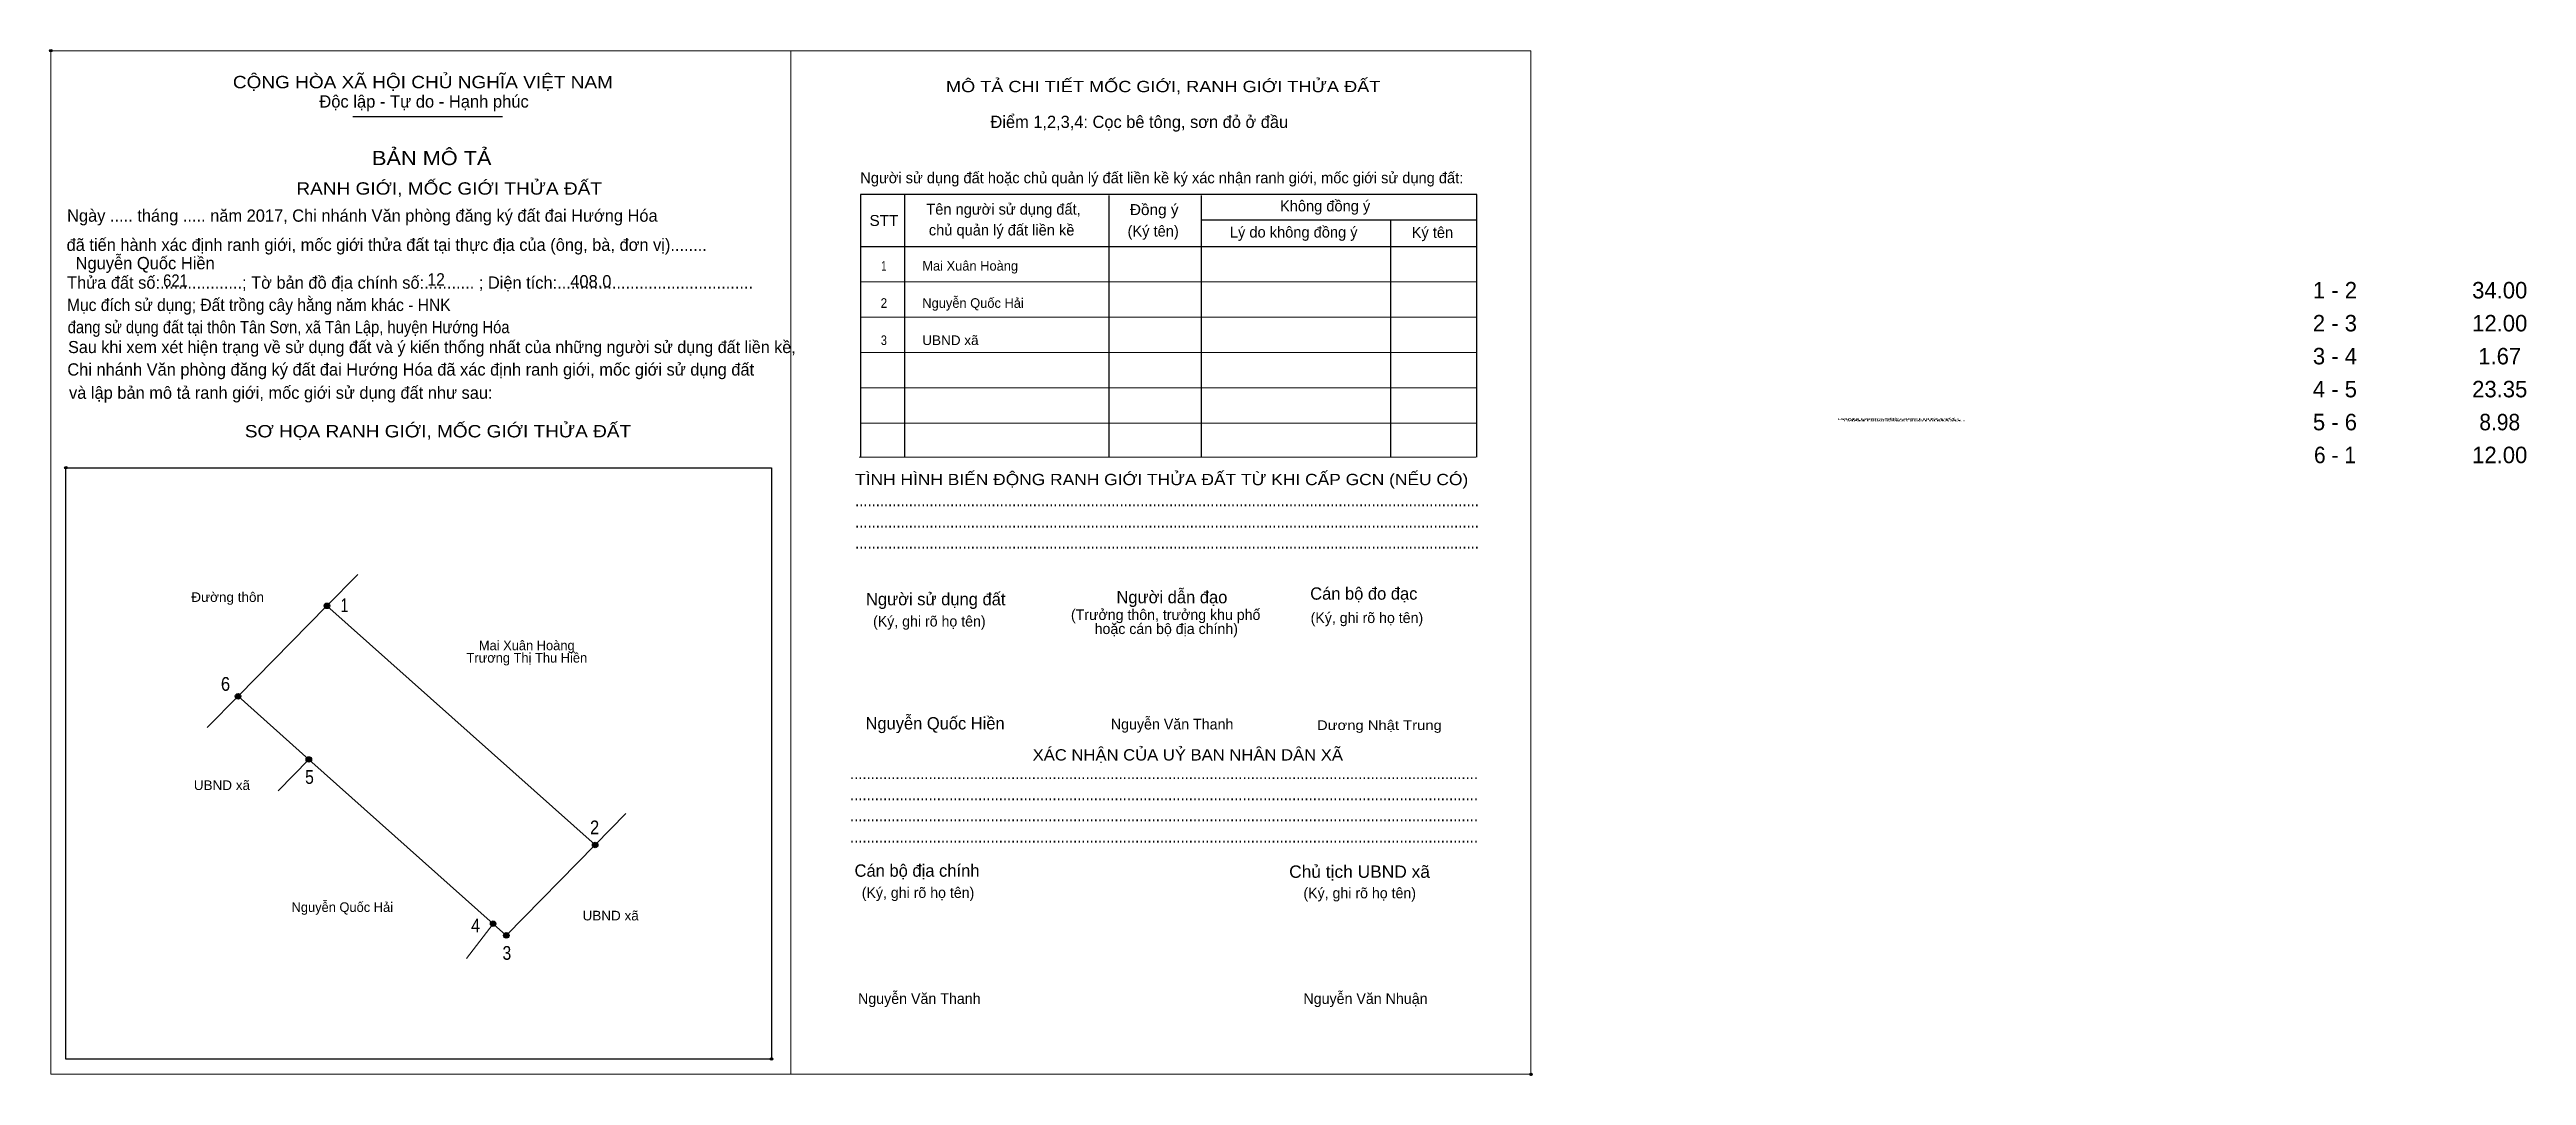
# Model space of a CAD drawing. Header units: metres. Extents: x 548085 to 548320, y 1837928 to 1838025.
import ezdxf
from ezdxf.enums import TextEntityAlignment as Align

# ---------------------------------------------------------------- set-up
doc = ezdxf.new("R2010")
doc.units = ezdxf.units.M
doc.header["$LTSCALE"] = 0.46
doc.header["$PDMODE"] = 32
doc.header["$PDSIZE"] = 0.23
for name, color, linetype, lineweight in [('1', 7, 'Continuous', 25), ('10', 7, 'Continuous', 13), ('11', 7, 'Continuous', 25), ('2', 7, 'Continuous', 13), ('27', 7, 'Continuous', 13)]:
    doc.layers.add(name, color=color, linetype=linetype, lineweight=lineweight)
for name, color, linetype in [('36', 7, 'Continuous'), ('52', 7, 'Continuous'), ('6', 7, 'Continuous'), ('60', 7, 'Continuous'), ('9', 7, 'Continuous')]:
    doc.layers.add(name, color=color, linetype=linetype)

msp = doc.modelspace()

# ---------------------------------------------------------------- hatches: boundary and pattern name
at = {"layer": '11'}
for points in [[(548111.8599, 1837972.03, 1), (548111.3401, 1837972.03, 1)], [(548111.8599, 1837972.03, 1), (548111.3401, 1837972.03, 1)], [(548103.4499, 1837963.47, 1), (548102.9301, 1837963.47, 1)], [(548110.1499, 1837957.49, 1), (548109.6301, 1837957.49, 1)], [(548137.2399, 1837949.4, 1), (548136.7201, 1837949.4, 1)], [(548127.5799, 1837941.95, 1), (548127.0601, 1837941.95, 1)], [(548128.8299, 1837940.84, 1), (548128.3101, 1837940.84, 1)]]:
    msp.add_hatch(color=256, dxfattribs=at).paths.add_polyline_path(points)

# ---------------------------------------------------------------- linework, layer by layer
at = {"layer": '1'}
for p, q in [((548114.06, 1838018.35), (548128.22, 1838018.35)), ((548166.26, 1838010.96), (548166.26, 1837986.09)), ((548185.58, 1838010.86), (548185.58, 1837986.09)), ((548194.3, 1838010.86), (548194.3, 1837986.09)), ((548194.3, 1838008.56), (548220.41, 1838008.56)), ((548212.23, 1838008.56), (548212.23, 1837986.09)), ((548162.07, 1838006.02), (548220.41, 1838006.02))]:
    msp.add_line(p, q, dxfattribs=at)
at = {"layer": '1', "lineweight": 13}
for p, q in [((548162.07, 1838002.68), (548220.41, 1838002.68)), ((548162.07, 1837999.34), (548220.41, 1837999.34)), ((548162.07, 1837996), (548220.41, 1837996)), ((548162.07, 1837992.66), (548220.41, 1837992.66)), ((548162.07, 1837989.32), (548220.41, 1837989.32)), ((548161.97, 1837986.09), (548220.31, 1837986.09))]:
    msp.add_line(p, q, dxfattribs=at)
at = {"layer": '1'}
msp.add_lwpolyline([(548220.41, 1837986.09), (548220.41, 1838010.96), (548162.07, 1838010.96), (548162.07, 1837986.09)], dxfattribs=at)
msp.add_lwpolyline([(548086.91, 1837985.1), (548153.66, 1837985.1), (548153.66, 1837929.14), (548086.91, 1837929.14)], close=True, dxfattribs=at)
for p in [(548085.47, 1838024.56), (548085.48, 1838024.56), (548086.9, 1837985.11), (548086.91, 1837985.11), (548086.91, 1837985.1), (548153.66, 1837929.15), (548153.66, 1837929.14), (548225.52, 1837927.7), (548225.53, 1837927.7)]:
    msp.add_point(p, dxfattribs=at)
at = {"layer": '10'}
msp.add_lwpolyline([(548111.6, 1837972.03), (548136.98, 1837949.4), (548128.57, 1837940.84), (548127.32, 1837941.95), (548109.89, 1837957.49), (548103.19, 1837963.47)], close=True, dxfattribs=at)
at = {"layer": '11'}
for centre in [(548111.6, 1837972.03), (548111.6, 1837972.03), (548103.19, 1837963.47), (548109.89, 1837957.49), (548136.98, 1837949.4), (548127.32, 1837941.95), (548128.57, 1837940.84)]:
    msp.add_circle(centre, 0.2599, dxfattribs=at)
at = {"layer": '2'}
for points in [[(548085.47, 1838024.56), (548155.5, 1838024.56), (548155.5, 1837927.7), (548085.47, 1837927.7)], [(548155.5, 1838024.55), (548225.52, 1838024.55), (548225.52, 1837927.7), (548155.5, 1837927.7)], [(548155.5, 1838024.55), (548225.52, 1838024.55), (548225.52, 1837927.7), (548155.5, 1837927.7)]]:
    msp.add_lwpolyline(points, close=True, dxfattribs=at)
at = {"layer": '27'}
for p, q in [((548111.6, 1837972.03), (548114.51, 1837975)), ((548103.19, 1837963.47), (548100.28, 1837960.5)), ((548109.89, 1837957.49), (548106.98, 1837954.52)), ((548136.98, 1837949.4), (548139.89, 1837952.37)), ((548127.32, 1837941.95), (548124.79, 1837938.65))]:
    msp.add_line(p, q, dxfattribs=at)

# ---------------------------------------------------------------- texts
at = {"layer": '1'}
for s, height, width, p in [('CỘNG HÒA XÃ HỘI CHỦ NGHĨA VIỆT NAM', 1.169, 1.15, (548102.7, 1838021.01)), ('RANH GIỚI, MỐC GIỚI THỬA ĐẤT', 1.17, 1.15, (548108.71, 1838010.94)), ('STT', 1.035, 1.05, (548162.93, 1838007.98)), ('Đồng ý', 1.035, 1.05, (548187.57, 1838009.01)), ('Mục đích sử dụng; Đất trồng cây hằng năm khác - HNK', 1.16, 0.95, (548087.01, 1837999.93)), ('đang sử dụng đất tại thôn Tân Sơn, xã Tân Lập, huyện Hướng Hóa', 1.16, 0.9, (548087.07, 1837997.83)), ('RANH GIỚI, MỐC GIỚI THỬA ĐẤT', 0.1463, 3.55, (548254.53, 1837989.63)), ('RANH GIỚI, MỐC GIỚI THỬA ĐẤT', 0.1463, 3.55, (548254.96, 1837989.63)), ('RANH GIỚI, MỐC GIỚI THỬA ĐẤT', 0.1463, 3.55, (548255.1, 1837989.48)), ('RANH GIỚI, MỐC GIỚI THỬA ĐẤT', 0.1463, 3.55, (548255.53, 1837989.48)), ('SƠ HỌA RANH GIỚI, MỐC GIỚI THỬA ĐẤT', 1.17, 1.15, (548103.83, 1837987.97)), ('TÌNH HÌNH BIẾN ĐỘNG RANH GIỚI THỬA ĐẤT TỪ KHI CẤP GCN (NẾU CÓ)', 1.069, 1.15, (548161.57, 1837983.45)), ('.......................................................................................................................................................', 1.169, 0.9, (548161.57, 1837981.44)), ('.......................................................................................................................................................', 1.169, 0.9, (548161.57, 1837979.44)), ('.......................................................................................................................................................', 1.169, 0.9, (548161.57, 1837977.44)), ('Dương Nhật Trung', 0.9097, 1.15, (548205.27, 1837960.28)), ('........................................................................................................................................................', 1.169, 0.9, (548161.09, 1837955.63)), ('........................................................................................................................................................', 1.169, 0.9, (548161.09, 1837953.63)), ('........................................................................................................................................................', 1.169, 0.9, (548161.09, 1837951.63)), ('........................................................................................................................................................', 1.169, 0.9, (548161.09, 1837949.63)), ('Chủ tịch UBND xã', 1.169, 1.05, (548202.64, 1837946.29))]:
    msp.add_text(s, height=height, dxfattribs=dict(at, width=width)).set_placement(p)
for s, height, p in [('Độc lập - Tự do - Hạnh phúc', 1.169, (548110.88, 1838019.18)), ('Điểm 1,2,3,4: Cọc bê tông, sơn đỏ ở đầu', 1.16, (548174.38, 1838017.25)), ('Người sử dụng đất hoặc chủ quản lý đất liền kề ký xác nhận ranh giới, mốc giới sử dụng đất:', 1.035, (548162.06, 1838012.02)), ('Ngày ..... tháng ..... năm 2017, Chi nhánh Văn phòng đăng ký đất đai Hướng Hóa', 1.16, (548087.02, 1838008.38)), ('Tên người sử dụng đất,', 1.035, (548168.31, 1838009.05)), ('Không đồng ý', 1.035, (548201.77, 1838009.36)), (' đã tiến hành xác định ranh giới, mốc giới thửa đất tại thực địa của (ông, bà, đơn vị)........', 1.16, (548086.54, 1838005.62)), ('chủ quản lý đất liền kề', 1.035, (548168.55, 1838007.08)), ('(Ký tên)', 1.035, (548187.35, 1838006.98)), ('Lý do không đồng ý', 1.035, (548197.03, 1838006.88)), ('Ký tên', 1.035, (548214.23, 1838006.85)), ('Thửa đất số:..................; Tờ bản đồ địa chính số:........... ; Diện tích:...........................................', 1.16, (548087.01, 1838002.04)), ('Sau khi xem xét hiện trạng về sử dụng đất và ý kiến thống nhất của những người sử dụng đất liền kề,', 1.142, (548087.11, 1837995.95)), ('Chi nhánh Văn phòng đăng ký đất đai Hướng Hóa đã xác định ranh giới, mốc giới sử dụng đất', 1.16, (548087.04, 1837993.82)), (' và lập bản mô tả ranh giới, mốc giới sử dụng đất như sau:', 1.16, (548086.77, 1837991.62)), ('Người sử dụng đất', 1.169, (548162.6, 1837972.08)), ('Người dẫn đạo', 1.168, (548186.3, 1837972.27)), ('Cán bộ đo đạc', 1.166, (548204.63, 1837972.61)), ('(Ký, ghi rõ họ tên)', 1.002, (548163.27, 1837970.07)), ('(Ký, ghi rõ họ tên)', 1.002, (548204.67, 1837970.4)), ('Nguyễn Văn Thanh', 1.006, (548185.77, 1837960.33)), ('Cán bộ địa chính', 1.169, (548161.52, 1837946.39)), ('(Ký, ghi rõ họ tên)', 1.002, (548162.2, 1837944.39)), ('(Ký, ghi rõ họ tên)', 1.002, (548203.99, 1837944.35)), ('Nguyễn Văn Thanh', 1.006, (548161.85, 1837934.36)), ('Nguyễn Văn Nhuận', 1.006, (548203.99, 1837934.36))]:
    msp.add_text(s, height=height, dxfattribs=at).set_placement(p)
for s, height, width, p in [('MÔ TẢ CHI TIẾT MỐC GIỚI, RANH GIỚI THỬA ĐẤT', 1.069, 1.2, (548190.72, 1838020.64)), ('BẢN MÔ TẢ', 1.336, 1.15, (548121.515, 1838013.74)), ('XÁC NHẬN CỦA UỶ BAN NHÂN DÂN XÃ', 1.069, 1.1, (548193.05, 1837957.39))]:
    msp.add_text(s, height=height, dxfattribs=dict(at, width=width)).set_placement(p, align=Align.CENTER)
for s, p in [('(Trưởng thôn, trưởng khu phố', (548190.955, 1837970.69)), ('hoặc cán bộ địa chính)', (548191.015, 1837969.36))]:
    msp.add_text(s, height=1.002, dxfattribs=at).set_placement(p, align=Align.CENTER)
at = {"layer": '36', "width": 1.05}
for s, p in [('Đường thôn', (548102.205, 1837972.4)), ('UBND xã', (548101.665, 1837954.6)), ('UBND xã', (548138.445, 1837942.26))]:
    msp.add_text(s, height=0.9097, dxfattribs=at).set_placement(p, align=Align.CENTER)
at = {"layer": '36'}
for s, p in [('Mai Xuân Hoàng', (548130.505, 1837967.83)), ('Trương Thị Thu Hiền', (548130.515, 1837966.66)), ('Nguyễn Quốc Hải', (548113.055, 1837943.06))]:
    msp.add_text(s, height=0.9097, dxfattribs=at).set_placement(p, align=Align.CENTER)
at = {"layer": '52'}
for s, p in [('1 - 2', (548301.585, 1838001.12)), ('34.00', (548317.175, 1838001.12)), ('2 - 3', (548301.58, 1837998)), ('12.00', (548317.175, 1837998)), ('3 - 4', (548301.585, 1837994.88)), ('1.67', (548317.175, 1837994.88)), ('4 - 5', (548301.58, 1837991.76)), ('23.35', (548317.175, 1837991.76)), ('5 - 6', (548301.585, 1837988.64)), ('12.00', (548317.175, 1837985.53))]:
    msp.add_text(s, height=1.56, dxfattribs=at).set_placement(p, align=Align.CENTER)
at = {"layer": '52', "width": 0.95}
for s, p in [('8.98', (548317.175, 1837988.64)), ('6 - 1', (548301.585, 1837985.53))]:
    msp.add_text(s, height=1.56, dxfattribs=at).set_placement(p, align=Align.CENTER)
at = {"layer": '6'}
for s, p in [('Nguyễn Quốc Hiền', (548087.82, 1838003.88)), ('408.0', (548134.62, 1838002.16)), ('Nguyễn Quốc Hiền', (548162.56, 1837960.33))]:
    msp.add_text(s, height=1.165, dxfattribs=at).set_placement(p)
for s, width, p in [('621', 0.9, (548096.1, 1838002.23)), ('12', 0.95, (548121.11, 1838002.34))]:
    msp.add_text(s, height=1.165, dxfattribs=dict(at, width=width)).set_placement(p)
at = {"layer": '60'}
for s, width, p in [('1', 0.75, (548164.29, 1838003.75)), ('2', 0.9, (548164.295, 1838000.23)), ('3', 0.85, (548164.295, 1837996.71))]:
    msp.add_text(s, height=0.9097, dxfattribs=dict(at, width=width)).set_placement(p, align=Align.CENTER)
for s, p in [('Mai Xuân Hoàng', (548167.93, 1838003.75)), ('Nguyễn Quốc Hải', (548167.93, 1838000.23))]:
    msp.add_text(s, height=0.9097, dxfattribs=at).set_placement(p)
at = {"layer": '60', "width": 1.05}
msp.add_text('UBND xã', height=0.9097, dxfattribs=at).set_placement((548167.93, 1837996.71))
at = {"layer": '9'}
for s, width, p in [('1', 0.75, (548113.265, 1837971.44)), ('6', 0.9, (548102.005, 1837963.99)), ('5', 0.85, (548109.95, 1837955.18)), ('2', 0.9, (548136.925, 1837950.41)), ('4', 0.9, (548125.67, 1837941.14)), ('3', 0.85, (548128.625, 1837938.53))]:
    msp.add_text(s, height=1.3, dxfattribs=dict(at, width=width)).set_placement(p, align=Align.CENTER)

doc.saveas('drawing.dxf')
